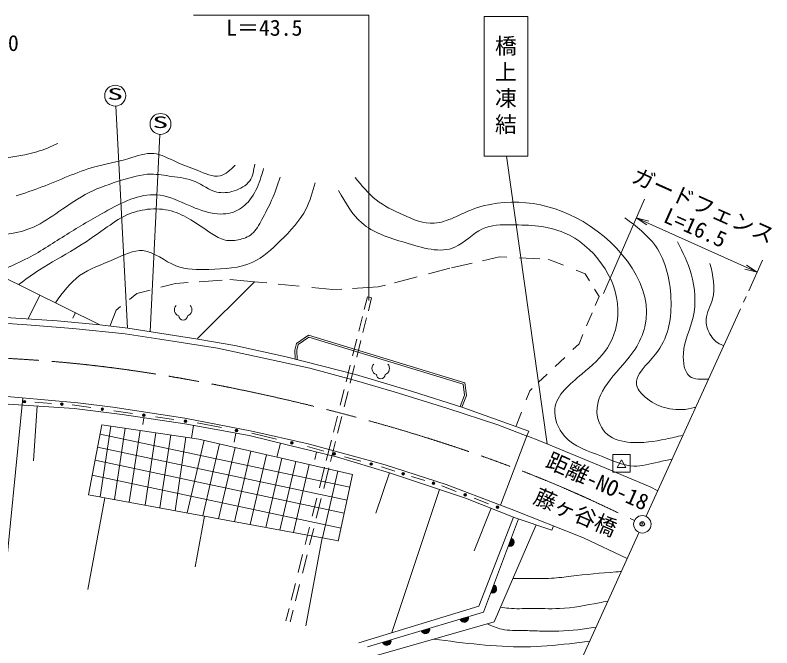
# Model space of a CAD drawing. Units: millimetres, scale not verified. Extents: x 40000 to 680000, y 20000 to 380000.
# Drawn here: x 291012 to 377727, y 245428 to 317927 of the extents above; entities that cross this region are included whole.
import ezdxf
from ezdxf.enums import TextEntityAlignment as Align

# ---------------------------------------------------------------- set-up
doc = ezdxf.new("R2010")
doc.units = ezdxf.units.MM
doc.header["$LTSCALE"] = 1000
doc.header["$PDMODE"] = 32
doc.header["$PDSIZE"] = 500
doc.linetypes.add('CHAIN', pattern=[18.5, 12, -1.5, 3.5, -1.5])
for name, color, linetype, lineweight in [('M-BGD', 7, 'Continuous', 13), ('M-BMK', 2, 'CHAIN', 13), ('M-BMK-SRVR', 3, 'Continuous', 13), ('M-STR-STR1', 1, 'Continuous', 13), ('M-STR-STR3', 7, 'Continuous', 13), ('M-STR-STRC', 7, 'Continuous', 13), ('M-TTL', 7, 'Continuous', 13), ('M-TTL-TXT', 7, 'Continuous', 13)]:
    doc.layers.add(name, color=color, linetype=linetype, lineweight=lineweight)
doc.layers.add('M-OTRS', color=6, linetype='Continuous')
doc.styles.add('@ＭＳ ゴシック', font='')
doc.styles.add('ＭＳ ゴシック', font='')
doc.styles.get('@ＭＳ ゴシック').set_extended_font_data('@MS Gothic')
doc.styles.get('ＭＳ ゴシック').set_extended_font_data('MS Gothic')

# ---------------------------------------------------------------- blocks, each defined once
blk = doc.blocks.new('open_arrow')
at = {"color": 0, "linetype": 'Continuous', "lineweight": -2}
blk.add_lwpolyline([(7.5, 1.25), (0, 0), (7.5, -1.25)], dxfattribs=at)

msp = doc.modelspace()

# ---------------------------------------------------------------- linework, layer by layer
at = {"layer": 'M-BGD'}
for p, q in [((281907, 291734), (300728, 282451)), ((344558, 289786), (346525, 290233)), ((346525, 290233), (347359, 290189)), ((348823, 290111), (351121, 289989)), ((352116, 289936), (352176, 289933)), ((352176, 289933), (353861, 289263)), ((338377, 288290), (340829, 288932)), ((341024, 288983), (343383, 289519)), ((334476, 287268), (337076, 287949)), ((355300, 288691), (356327, 288283)), ((356327, 288283), (356813, 287492)), ((307702, 286743), (309394, 287178)), ((309394, 287178), (310857, 287282)), ((318432, 287386), (311913, 280881)), ((312093, 287371), (314743, 287559)), ((315632, 287623), (318432, 287386)), ((318432, 287386), (319848, 287243)), ((321135, 287114), (323552, 286871)), ((304963, 286037), (306474, 286426)), ((324994, 286726), (327422, 286483)), ((327422, 286483), (328434, 286541)), ((329688, 286613), (332623, 286783)), ((332623, 286783), (333455, 287001)), ((357395, 286547), (357927, 285682)), ((292492, 283118), (293839, 285849)), ((304102, 285337), (304963, 286037)), ((331016, 284210), (331378, 285653)), ((331378, 285653), (331864, 285534)), ((331488, 284038), (331863, 285531)), ((357927, 285682), (357487, 284650)), ((302592, 284111), (303104, 284526)), ((297610, 283219), (297915, 283838)), ((301915, 282355), (302592, 284111)), ((357124, 283798), (356502, 282337)), ((292334, 282460), (286374, 282839)), ((295821, 282900), (289341, 283323)), ((300728, 282451), (295821, 282900)), ((330390, 281718), (330812, 283401)), ((330868, 281572), (331284, 283226)), ((297632, 282035), (292334, 282460)), ((303640, 281420), (297632, 282035)), ((303935, 282055), (300728, 282451)), ((311932, 280813), (303935, 282055)), ((309080, 280568), (303640, 281420)), ((324621, 281254), (323257, 280297)), ((324656, 281034), (323434, 280177)), ((342525, 275810), (324621, 281254)), ((342344, 275656), (324656, 281034)), ((356083, 281352), (355627, 280281)), ((314189, 279764), (309080, 280568)), ((316169, 280069), (311932, 280813)), ((323257, 280297), (323074, 279544)), ((323434, 280177), (323275, 279524)), ((329679, 278890), (330159, 280803)), ((330155, 278734), (330639, 280660)), ((355627, 280281), (354922, 279608)), ((320385, 278440), (314189, 279764)), ((322058, 278787), (316169, 280069)), ((323074, 279544), (323115, 278567)), ((323275, 279524), (323319, 278464)), ((324785, 277494), (320385, 278440)), ((330031, 276744), (322058, 278787)), ((353985, 278712), (352905, 277680)), ((330130, 276027), (324785, 277494)), ((328928, 275903), (329411, 277826)), ((329407, 275760), (329919, 277796)), ((336560, 274821), (330031, 276744)), ((351969, 276786), (350961, 275823)), ((334434, 274750), (330130, 276027)), ((342718, 274356), (342525, 275810)), ((328259, 273241), (328709, 275031)), ((342513, 274381), (342344, 275656)), ((350259, 275152), (349976, 274881)), ((282118, 274873), (291387, 274107)), ((291387, 274107), (298191, 273503)), ((328725, 273044), (329169, 274812)), ((340489, 272905), (334434, 274750)), ((342327, 272976), (336560, 274821)), ((342006, 273079), (342513, 274381)), ((342197, 273018), (342718, 274356)), ((349976, 274881), (349576, 273848)), ((289011, 273442), (297796, 272861)), ((293284, 273562), (295186, 273442)), ((297564, 273292), (299681, 272982)), ((298191, 273503), (302223, 273015)), ((293113, 266854), (293529, 273143)), ((297796, 272861), (303287, 272150)), ((302223, 273015), (310472, 271738)), ((302327, 272595), (304444, 272286)), ((346308, 270966), (340489, 272905)), ((349861, 270239), (342327, 272976)), ((349032, 272444), (348425, 270880)), ((303287, 272150), (310463, 271085)), ((305642, 271030), (305753, 271784)), ((307091, 271899), (309208, 271589)), ((310472, 271738), (318150, 270243)), ((327480, 270141), (327939, 271969)), ((327963, 270013), (328445, 271930)), ((299407, 262971), (300955, 270996)), ((300768, 262720), (301976, 270844)), ((300955, 270996), (312075, 269344)), ((302404, 262418), (303620, 270600)), ((310463, 271085), (317814, 269774)), ((311204, 269473), (311460, 270907)), ((311854, 271202), (314644, 270673)), ((349674, 269698), (346308, 270966)), ((300749, 269930), (329364, 263833)), ((304097, 262106), (305322, 270347)), ((305894, 261774), (307128, 270079)), ((307594, 261461), (308837, 269825)), ((316122, 268982), (316311, 270042)), ((317814, 269774), (322343, 268662)), ((318132, 270011), (320963, 269336)), ((318150, 270243), (324587, 268813)), ((349657, 269704), (349861, 270239)), ((309334, 261140), (310585, 269565)), ((310734, 260881), (312658, 269209)), ((312075, 269344), (329672, 265278)), ((321014, 267279), (321410, 268891)), ((326662, 266889), (327253, 269238)), ((327148, 266771), (327724, 269060)), ((300462, 268440), (329048, 262349)), ((312521, 260552), (314427, 268800)), ((314335, 260217), (316222, 268386)), ((316162, 259880), (318030, 267968)), ((322343, 268662), (327834, 267305)), ((324502, 268493), (326386, 267977)), ((324587, 268813), (333432, 266394)), ((317963, 259548), (319813, 267556)), ((319744, 259219), (321576, 267149)), ((325341, 267012), (325553, 267869)), ((327834, 267305), (333906, 265497)), ((328741, 267333), (330625, 266817)), ((300174, 266946), (328731, 260861)), ((321348, 258924), (323163, 266782)), ((322914, 258635), (324714, 266424)), ((333432, 266394), (340388, 264163)), ((325877, 263763), (326472, 266131)), ((326238, 258021), (328004, 265664)), ((326371, 263680), (326967, 266051)), ((332354, 260866), (333898, 265499)), ((332981, 266173), (334518, 265685)), ((333906, 265497), (342627, 262590)), ((299841, 265217), (328365, 259140)), ((329672, 265278), (328046, 257647)), ((336440, 265076), (337977, 264588)), ((339899, 263979), (341549, 263351)), ((346641, 261795), (340388, 264163)), ((328055, 257686), (299407, 262971)), ((334186, 247170), (339655, 263580)), ((299338, 252119), (301276, 262626)), ((325066, 260536), (325582, 262589)), ((325524, 260308), (326082, 262527)), ((342627, 262590), (348312, 260329)), ((343611, 262566), (345261, 261938)), ((343622, 256532), (345566, 261421)), ((311630, 254719), (312700, 260519)), ((348135, 260389), (344148, 250211)), ((348687, 260202), (344686, 249531)), ((348312, 260329), (352511, 258908)), ((345907, 248408), (350717, 259514)), ((352511, 258908), (352714, 259405)), ((324249, 257288), (324741, 259242)), ((324756, 257252), (325226, 259121)), ((324317, 247943), (326178, 258033)), ((323438, 254058), (323961, 256138)), ((323931, 253968), (324461, 256077)), ((322646, 250910), (323122, 252801)), ((323136, 250808), (323608, 252686)), ((322048, 248529), (322405, 249950)), ((322533, 248407), (322868, 249740)), ((344148, 250211), (330413, 246019)), ((344686, 249531), (331376, 245538)), ((331632, 244338), (345907, 248408))]:
    msp.add_line(p, q, dxfattribs=at)
at = {"layer": 'M-BGD', "color": 1}
for p, q in [((351230, 269112), (349657, 269704)), ((358044, 266294), (351230, 269112)), ((363765, 263864), (358044, 266294)), ((364661, 263415), (363765, 263864)), ((347872, 261328), (346643, 261794)), ((347872, 261328), (356151, 258040)), ((356151, 258040), (361132, 255650))]:
    msp.add_line(p, q, dxfattribs=at)
at = {"layer": 'M-BGD'}
for centre, radius in [((292095, 273637), 150), ((292095, 273637), 100), ((292095, 273637), 50), ((296375, 273367), 150), ((296375, 273367), 100), ((296375, 273367), 50), ((301004, 272789), 150), ((301004, 272789), 100), ((301004, 272789), 50), ((305767, 272092), 150), ((305767, 272092), 100), ((305767, 272092), 50), ((310531, 271396), 150), ((310531, 271396), 100), ((310531, 271396), 50), ((316388, 270342), 150), ((316388, 270342), 100), ((316388, 270342), 50), ((322733, 268915), 150), ((322733, 268915), 100), ((322733, 268915), 50), ((327564, 267655), 150), ((327564, 267655), 100), ((327564, 267655), 50), ((331803, 266495), 150), ((331803, 266495), 100), ((331803, 266495), 50), ((335479, 265380), 150), ((335479, 265380), 100), ((335479, 265380), 50), ((338938, 264284), 150), ((338938, 264284), 100), ((338938, 264284), 50), ((342580, 262958), 150), ((342580, 262958), 100), ((342580, 262958), 50), ((346292, 261545), 150), ((346292, 261545), 100), ((346292, 261545), 50)]:
    msp.add_circle(centre, radius, dxfattribs=at)
for centre, radius, start, end in [((309984, 284164), 727, 135.79565, 252.27679), ((310542, 284164), 727, 287.72299, 44.20413), ((310263, 283471), 500, 179.99996, 359.99981), ((332627, 277444), 727, 135.79565, 252.27679), ((333185, 277444), 727, 287.72299, 44.20413), ((332906, 276751), 500, 179.99996, 359.99981), ((347687, 257534), 500, 249.44772, 69.44772), ((347687, 257534), 500, 249.44772, 69.44772), ((347687, 257534), 450, 249.44772, 69.44772), ((347687, 257534), 400, 249.44772, 69.44772), ((347687, 257534), 350, 249.44772, 69.44772), ((347687, 257534), 300, 249.44772, 69.44772), ((347687, 257534), 250, 249.44772, 69.44772), ((347687, 257534), 200, 249.44772, 69.44772), ((347687, 257534), 150, 249.44772, 69.44772), ((347687, 257534), 100, 249.44772, 69.44772), ((347687, 257534), 50, 249.44772, 69.44772), ((345687, 252199), 500, 249.44772, 69.44772), ((345687, 252199), 500, 249.44772, 69.44772), ((345687, 252199), 450, 249.44772, 69.44772), ((345687, 252199), 400, 249.44772, 69.44772), ((345687, 252199), 350, 249.44772, 69.44772), ((345687, 252199), 300, 249.44772, 69.44772), ((345687, 252199), 250, 249.44772, 69.44772), ((345687, 252199), 200, 249.44772, 69.44772), ((345687, 252199), 150, 249.44772, 69.44772), ((345687, 252199), 100, 249.44772, 69.44772), ((345687, 252199), 50, 249.44772, 69.44772), ((342468, 248865), 500, 196.69913, 16.69913), ((342468, 248865), 500, 196.69913, 16.69913), ((342468, 248865), 450, 196.69913, 16.69913), ((342468, 248865), 400, 196.69913, 16.69913), ((342468, 248865), 350, 196.69913, 16.69913), ((342468, 248865), 300, 196.69913, 16.69913), ((342468, 248865), 250, 196.69913, 16.69913), ((342468, 248865), 200, 196.69913, 16.69913), ((342468, 248865), 150, 196.69913, 16.69913), ((342468, 248865), 100, 196.69913, 16.69913), ((342468, 248865), 50, 196.69913, 16.69913), ((338031, 247534), 500, 196.69913, 16.69913), ((338031, 247534), 500, 196.69913, 16.69913), ((338031, 247534), 450, 196.69913, 16.69913), ((338031, 247534), 400, 196.69913, 16.69913), ((338031, 247534), 350, 196.69913, 16.69913), ((338031, 247534), 300, 196.69913, 16.69913), ((338031, 247534), 250, 196.69913, 16.69913), ((338031, 247534), 200, 196.69913, 16.69913), ((338031, 247534), 150, 196.69913, 16.69913), ((338031, 247534), 100, 196.69913, 16.69913), ((338031, 247534), 50, 196.69913, 16.69913), ((333595, 246203), 500, 196.69913, 16.69913), ((333595, 246203), 500, 196.69913, 16.69913), ((333595, 246203), 450, 196.69913, 16.69913), ((333595, 246203), 400, 196.69913, 16.69913), ((333595, 246203), 350, 196.69913, 16.69913), ((333595, 246203), 300, 196.69913, 16.69913), ((333595, 246203), 250, 196.69913, 16.69913), ((333595, 246203), 200, 196.69913, 16.69913), ((333595, 246203), 150, 196.69913, 16.69913), ((333595, 246203), 100, 196.69913, 16.69913), ((333595, 246203), 50, 196.69913, 16.69913)]:
    msp.add_arc(centre, radius, start, end, dxfattribs=at)
for points, knots in [([(269333, 303922), (270717, 303131), (272101, 302339), (273294, 301303), (274383, 300356), (275312, 299206), (276424, 298300), (277552, 297382), (278867, 296715), (280130, 295936), (281749, 294937), (283281, 293752), (285050, 293189), (285943, 292904), (286897, 292778), (287861, 292741), (289659, 292673), (291490, 292918), (293100, 293636), (294142, 294100), (295091, 294763), (296039, 295425), (297161, 296209), (298282, 296993), (299489, 297597), (300662, 298184), (301917, 298600), (303194, 299003), (304309, 299354), (305441, 299695), (306580, 299705), (307364, 299713), (308151, 299564), (308944, 299450), (309861, 299318), (310786, 299234), (311628, 298875), (312478, 298512), (313242, 297870), (314120, 297661), (314748, 297511), (315435, 297584), (316100, 297789), (316812, 298008), (317499, 298379), (317889, 298939), (318256, 299466), (318360, 300161), (318464, 300855)], [0, 0, 0, 0, 1, 1, 1, 2, 2, 2, 3, 3, 3, 4, 4, 4, 5, 5, 5, 6, 6, 6, 7, 7, 7, 8, 8, 8, 9, 9, 9, 10, 10, 10, 11, 11, 11, 12, 12, 12, 13, 13, 13, 14, 14, 14, 15, 15, 15, 16, 16, 16, 16]), ([(277830, 304114), (278896, 303579), (279963, 303044), (281024, 302453), (281977, 301922), (282926, 301346), (283963, 301111), (284805, 300920), (285705, 300953), (286583, 301047), (287687, 301166), (288756, 301382), (289841, 301558), (291062, 301757), (292304, 301905), (293483, 302261), (294313, 302512), (295112, 302866), (295911, 303219)], [0, 0, 0, 0, 1, 1, 1, 2, 2, 2, 3, 3, 3, 4, 4, 4, 5, 5, 5, 6, 6, 6, 6]), ([(316228, 300728), (315680, 300192), (315133, 299656), (314503, 299514), (313698, 299332), (312758, 299794), (311883, 300153), (311037, 300500), (310253, 300751), (309456, 301111), (308622, 301488), (307775, 301984), (306900, 302069), (305960, 302161), (304989, 301780), (304025, 301494), (302706, 301103), (301402, 300892), (300128, 300536), (298067, 299960), (296086, 299006), (294058, 298236), (293086, 297867), (292102, 297540), (291119, 297214)], [0, 0, 0, 0, 1, 1, 1, 2, 2, 2, 3, 3, 3, 4, 4, 4, 5, 5, 5, 6, 6, 6, 7, 7, 7, 8, 8, 8, 8]), ([(288662, 288402), (289971, 288936), (291279, 289470), (292525, 290122), (294045, 290918), (295473, 291890), (296933, 292805), (298359, 293700), (299815, 294540), (301278, 295361), (302248, 295905), (303221, 296440), (304280, 296830), (305226, 297178), (306239, 297411), (307219, 297341), (308342, 297262), (309421, 296785), (310478, 296319), (311504, 295867), (312509, 295424), (313608, 295233), (314415, 295093), (315272, 295088), (316036, 295361), (316671, 295588), (317242, 296006), (317697, 296511), (318278, 297155), (318673, 297939), (318975, 298747), (319172, 299273), (319329, 299809), (319486, 300344)], [0, 0, 0, 0, 1, 1, 1, 2, 2, 2, 3, 3, 3, 4, 4, 4, 5, 5, 5, 6, 6, 6, 7, 7, 7, 8, 8, 8, 9, 9, 9, 10, 10, 10, 11, 11, 11, 11]), ([(291399, 287052), (292191, 287634), (292984, 288215), (293808, 288748), (295119, 289595), (296510, 290319), (297841, 291133), (299014, 291852), (300140, 292640), (301267, 293443), (302088, 294028), (302910, 294621), (303823, 295033), (304566, 295369), (305370, 295586), (306189, 295677), (307095, 295777), (308021, 295724), (308896, 295487), (309691, 295272), (310444, 294906), (311149, 294484), (311961, 293998), (312709, 293438), (313515, 292913), (314010, 292591), (314526, 292282), (315086, 292156), (315567, 292047), (316079, 292073), (316582, 292175), (317151, 292290), (317707, 292501), (318134, 292856), (318641, 293277), (318967, 293899), (319289, 294503), (319685, 295248), (320074, 295967), (320406, 296718), (320783, 297574), (321087, 298471), (321390, 299368)], [0, 0, 0, 0, 1, 1, 1, 2, 2, 2, 3, 3, 3, 4, 4, 4, 5, 5, 5, 6, 6, 6, 7, 7, 7, 8, 8, 8, 9, 9, 9, 10, 10, 10, 11, 11, 11, 12, 12, 12, 13, 13, 13, 14, 14, 14, 14]), ([(329964, 299322), (330724, 298402), (331483, 297483), (332392, 296766), (333300, 296052), (334357, 295539), (335459, 295041), (336619, 294517), (337829, 294008), (339037, 294083), (339795, 294130), (340552, 294407), (341273, 294722), (341902, 294997), (342504, 295300), (343126, 295552), (347118, 297175), (351937, 296720), (356098, 294264), (360556, 291633), (364258, 286706), (363182, 282228), (362967, 281330), (362559, 280451), (362053, 279667), (361229, 278392), (360143, 277371), (359191, 276127), (358356, 275039), (357624, 273780), (357684, 272437), (357727, 271483), (358170, 270487), (358889, 269876), (359598, 269275), (360574, 269049), (361525, 268973), (362920, 268861), (364260, 269075), (365592, 269349), (366239, 269483), (366885, 269631), (367530, 269779)], [0, 0, 0, 0, 1, 1, 1, 2, 2, 2, 3, 3, 3, 4, 4, 4, 5, 5, 5, 6, 6, 6, 7, 7, 7, 8, 8, 8, 9, 9, 9, 10, 10, 10, 11, 11, 11, 12, 12, 12, 13, 13, 13, 14, 14, 14, 14]), ([(295623, 284969), (296470, 286130), (297317, 287290), (298405, 288080), (299525, 288894), (300900, 289315), (302288, 289920), (303427, 290417), (304575, 291037), (305661, 290942), (306943, 290830), (308137, 289720), (309442, 289205), (310635, 288734), (311920, 288759), (313224, 288796), (314963, 288845), (316736, 288916), (318232, 289613), (319413, 290164), (320421, 291106), (321400, 292066), (322554, 293199), (323667, 294358), (324364, 295746), (324827, 296666), (325106, 297688), (325386, 298709)], [0, 0, 0, 0, 1, 1, 1, 2, 2, 2, 3, 3, 3, 4, 4, 4, 5, 5, 5, 6, 6, 6, 7, 7, 7, 8, 8, 8, 9, 9, 9, 9]), ([(366324, 267066), (365781, 266954), (365238, 266842), (364689, 266713), (363762, 266496), (362817, 266230), (361902, 266261), (360650, 266304), (359453, 266902), (358212, 267391), (356673, 267997), (355067, 268434), (353994, 269651), (353241, 270504), (352750, 271742), (352864, 272814), (353035, 274424), (354571, 275658), (355952, 276805), (357104, 277761), (358149, 278657), (358889, 279818), (359686, 281069), (360129, 282628), (360094, 284186), (360012, 287885), (357236, 291575), (353919, 292998), (352041, 293803), (349989, 293881), (347894, 293902), (346743, 293913), (345579, 293906), (344580, 293450), (343444, 292931), (342520, 291830), (341417, 291341), (339748, 290601), (337667, 291258), (335693, 291868), (333817, 292447), (332037, 292983), (330722, 294127), (329630, 295078), (328858, 296448), (328086, 297818)], [0, 0, 0, 0, 1, 1, 1, 2, 2, 2, 3, 3, 3, 4, 4, 4, 5, 5, 5, 6, 6, 6, 7, 7, 7, 8, 8, 8, 9, 9, 9, 10, 10, 10, 11, 11, 11, 12, 12, 12, 13, 13, 13, 14, 14, 14, 15, 15, 15, 15]), ([(369008, 273010), (368955, 272994), (368903, 272979), (368850, 272963), (367943, 272701), (366945, 272652), (366023, 272815), (365209, 272958), (364453, 273267), (363716, 273782), (363031, 274260), (362362, 274916), (362228, 275568), (361991, 276718), (363427, 277853), (364386, 279065), (365837, 280897), (366198, 282907), (366172, 285017), (366144, 287297), (365663, 289695), (364386, 291490), (363485, 292757), (362187, 293723), (360889, 294690)], [0, 0, 0, 0, 1, 1, 1, 2, 2, 2, 3, 3, 3, 4, 4, 4, 5, 5, 5, 6, 6, 6, 7, 7, 7, 8, 8, 8, 8]), ([(370456, 276230), (369647, 276193), (368839, 276157), (368330, 276535), (367687, 277011), (367521, 278147), (367585, 279139), (367689, 280719), (368380, 281937), (368702, 283306), (369073, 284889), (368949, 286673), (368478, 288291), (368104, 289577), (367510, 290757), (366916, 291937)], [0, 0, 0, 0, 1, 1, 1, 2, 2, 2, 3, 3, 3, 4, 4, 4, 5, 5, 5, 5]), ([(372221, 280084), (372113, 280113), (372005, 280142), (371901, 280181), (371361, 280381), (370937, 280845), (370636, 281371), (370329, 281907), (370149, 282507), (370190, 283082), (370245, 283872), (370713, 284616), (370934, 285389), (371307, 286698), (370972, 288090), (370636, 289481)], [0, 0, 0, 0, 1, 1, 1, 2, 2, 2, 3, 3, 3, 4, 4, 4, 5, 5, 5, 5]), ([(360484, 254182), (360272, 254165), (360060, 254148), (359848, 254132), (358135, 253996), (356425, 253844), (354717, 253640), (353976, 253551), (353235, 253452), (352491, 253405), (351518, 253344), (350539, 253371), (349562, 253382), (349063, 253388), (348564, 253389), (348065, 253391)], [0, 0, 0, 0, 1, 1, 1, 2, 2, 2, 3, 3, 3, 4, 4, 4, 5, 5, 5, 5]), ([(358916, 250782), (358587, 250719), (358257, 250657), (357927, 250594), (356422, 250306), (354907, 250010), (353381, 249938), (352277, 249885), (351167, 249949), (350054, 249938), (349232, 249929), (348408, 249878), (347594, 249961), (347275, 249993), (346957, 250046), (346639, 250099)], [0, 0, 0, 0, 1, 1, 1, 2, 2, 2, 3, 3, 3, 4, 4, 4, 5, 5, 5, 5]), ([(357538, 247798), (356856, 247688), (356175, 247578), (355490, 247501), (354038, 247338), (352567, 247323), (351109, 247360), (350493, 247376), (349879, 247401), (349258, 247407), (348423, 247415), (347576, 247389), (346774, 247571), (346200, 247702), (345649, 247939), (345098, 248177)], [0, 0, 0, 0, 1, 1, 1, 2, 2, 2, 3, 3, 3, 4, 4, 4, 5, 5, 5, 5]), ([(356839, 246192), (356068, 246094), (355298, 245995), (354526, 245907), (352831, 245713), (351127, 245571), (349425, 245551), (345944, 245509), (342475, 245974), (339005, 246440)], [0, 0, 0, 0, 1, 1, 1, 2, 2, 2, 3, 3, 3, 3])]:
    msp.add_open_spline(points, degree=3, knots=knots, dxfattribs=at)
at = {"layer": 'M-BMK'}
msp.add_open_spline([(276744, 279046), (283653, 278884), (290562, 278721), (297429, 278055), (303492, 277467), (309522, 276486), (315502, 275281), (323033, 273763), (330485, 271891), (337819, 269610), (343665, 267791), (349437, 265713), (355035, 263245), (357374, 262215), (359682, 261116), (361990, 260018)], degree=3, knots=[0, 0, 0, 0, 1, 1, 1, 2, 2, 2, 3, 3, 3, 4, 4, 4, 5, 5, 5, 5], dxfattribs=at)
at = {"layer": 'M-BMK-SRVR'}
for p, q in [((376672, 289845), (375083, 286349)), ((374775, 285672), (374495, 285055)), ((374133, 284259), (363336, 260500)), ((362505, 258671), (351323, 234067))]:
    msp.add_line(p, q, dxfattribs=at)
msp.add_circle((362890, 259589), 1000, dxfattribs=at)
at = {"layer": 'M-OTRS'}
msp.add_point((362867, 259633), dxfattribs=at)
at = {"layer": 'M-STR-STR1'}
msp.add_line((346639, 261785), (349657, 269704), dxfattribs=at)
at = {"layer": 'M-STR-STR3'}
for p, q in [((331545, 317927), (311435, 317919)), ((331544, 285233), (331545, 317927)), ((358447, 286047), (363122, 296843)), ((376044, 288463), (362194, 294698))]:
    msp.add_line(p, q, dxfattribs=at)
at = {"layer": 'M-STR-STRC'}
for p, q in [((344763, 317783), (344763, 301783)), ((344763, 317783), (349763, 317783)), ((349763, 317783), (349763, 301783)), ((303889, 282061), (302548, 307501)), ((306503, 281656), (307610, 304261)), ((344763, 301783), (349763, 301783)), ((351996, 268795), (347312, 301783)), ((291898, 274062), (289644, 251256))]:
    msp.add_line(p, q, dxfattribs=at)
for centre in [(302485, 308700), (307668, 305460)]:
    msp.add_circle(centre, 1200, dxfattribs=at)
at = {"layer": 'M-TTL'}
for p, q in [((359504, 267567), (359504, 265567)), ((361504, 267567), (359504, 267567)), ((361504, 265567), (361504, 267567)), ((359995, 266094), (360504, 266967)), ((360995, 266094), (360504, 266967)), ((359504, 265567), (361504, 265567)), ((360995, 266094), (359995, 266094))]:
    msp.add_line(p, q, dxfattribs=at)

# ---------------------------------------------------------------- block references
at = {"layer": 'M-STR-STR3', "xscale": 193, "yscale": 193}
for p, rotation in [((362194, 294698), 335.8), ((376044, 288463), 155.8)]:
    msp.add_blockref('open_arrow', p, dxfattribs=dict(at, rotation=rotation))

# ---------------------------------------------------------------- texts
at = {"layer": 'M-STR-STR1', "style": 'ＭＳ ゴシック'}
msp.add_text('藤ヶ谷橋', height=1833, rotation=336.727, dxfattribs=at).set_placement((350048, 261585), align=Align.BOTTOM_LEFT)
at = {"layer": 'M-STR-STR3', "style": 'ＭＳ ゴシック'}
msp.add_text('L＝43.5', height=1833, dxfattribs=at).set_placement((315202, 315016), align=Align.BOTTOM_LEFT)
for s, rotation, p in [('ガードフェンス', 335.912, (361299, 298362)), ('L=16.5', 336.058, (364954, 293756))]:
    msp.add_text(s, height=1833, rotation=rotation, dxfattribs=at).set_placement(p, align=Align.BOTTOM_LEFT)
at = {"layer": 'M-STR-STRC', "style": 'ＭＳ ゴシック'}
msp.add_text('警戒-NO-50', height=1833, dxfattribs=at).set_placement((278952, 313266), align=Align.BOTTOM_LEFT)
at = {"layer": 'M-STR-STRC', "style": 'ＭＳ ゴシック', "width": 2}
for p in [(301566, 307837), (306750, 304597)]:
    msp.add_text('S', height=1320, dxfattribs=at).set_placement(p, align=Align.BOTTOM_LEFT)
at = {"layer": 'M-STR-STRC', "insert": (346064, 315690), "char_height": 1833, "attachment_point": 7, "rotation": 270, "style": '@ＭＳ ゴシック'}
msp.add_mtext('\\T1.2;橋上凍結', dxfattribs=at)
at = {"layer": 'M-TTL-TXT', "style": 'ＭＳ ゴシック'}
msp.add_text('距離-NO-18', height=1833, rotation=335.919, dxfattribs=at).set_placement((351455, 265722), align=Align.BOTTOM_LEFT)

doc.saveas('drawing.dxf')
